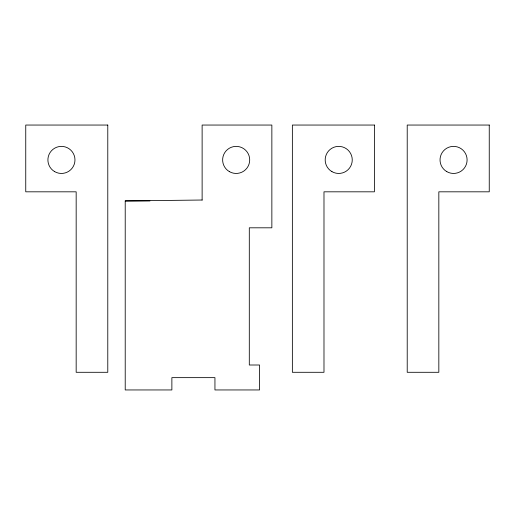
<?xml version="1.0" encoding="UTF-8"?>
<svg xmlns="http://www.w3.org/2000/svg" width="515" height="515" viewBox="0 0 515 515"><rect width="100%" height="100%" fill="white"/><g stroke="black" fill="none" stroke-linecap="round" stroke-linejoin="round"><path stroke-width="0.77" d="M202.125 200.135L202.125 125.048L271.856 125.048L271.856 227.81L249.299 227.81L249.299 365.006L259.554 365.006L259.554 389.952L214.942 389.952L214.942 377.643L171.875 377.643L171.875 389.952L125.216 389.952L125.216 200.934L202.125 200.02M125.216 200.934L149.942 200.934M107.783 125.048L25.75 125.048L25.75 191.818L76.168 191.818L76.168 372.294L107.783 372.294L107.783 125.048M374.399 125.048L292.366 125.048L292.366 372.294L323.986 372.294L323.986 191.818L374.399 191.818L374.399 125.048M489.25 125.048L407.217 125.048L407.217 372.294L438.832 372.294L438.832 191.818L489.25 191.818L489.25 125.048M229.4 171.637A13.538 13.538 0 0 0 249.704 159.914A13.538 13.538 0 0 0 229.4 148.191A13.538 13.538 0 0 0 229.4 171.637M331.95 171.637A13.538 13.538 0 0 0 352.254 159.914A13.538 13.538 0 0 0 331.95 148.191A13.538 13.538 0 0 0 331.95 171.637M54.667 171.637A13.538 13.538 0 0 0 74.971 159.914A13.538 13.538 0 0 0 54.667 148.191A13.538 13.538 0 0 0 54.667 171.637M446.795 171.637A13.538 13.538 0 0 0 467.099 159.914A13.538 13.538 0 0 0 446.795 148.191A13.538 13.538 0 0 0 446.795 171.637"/></g></svg>
